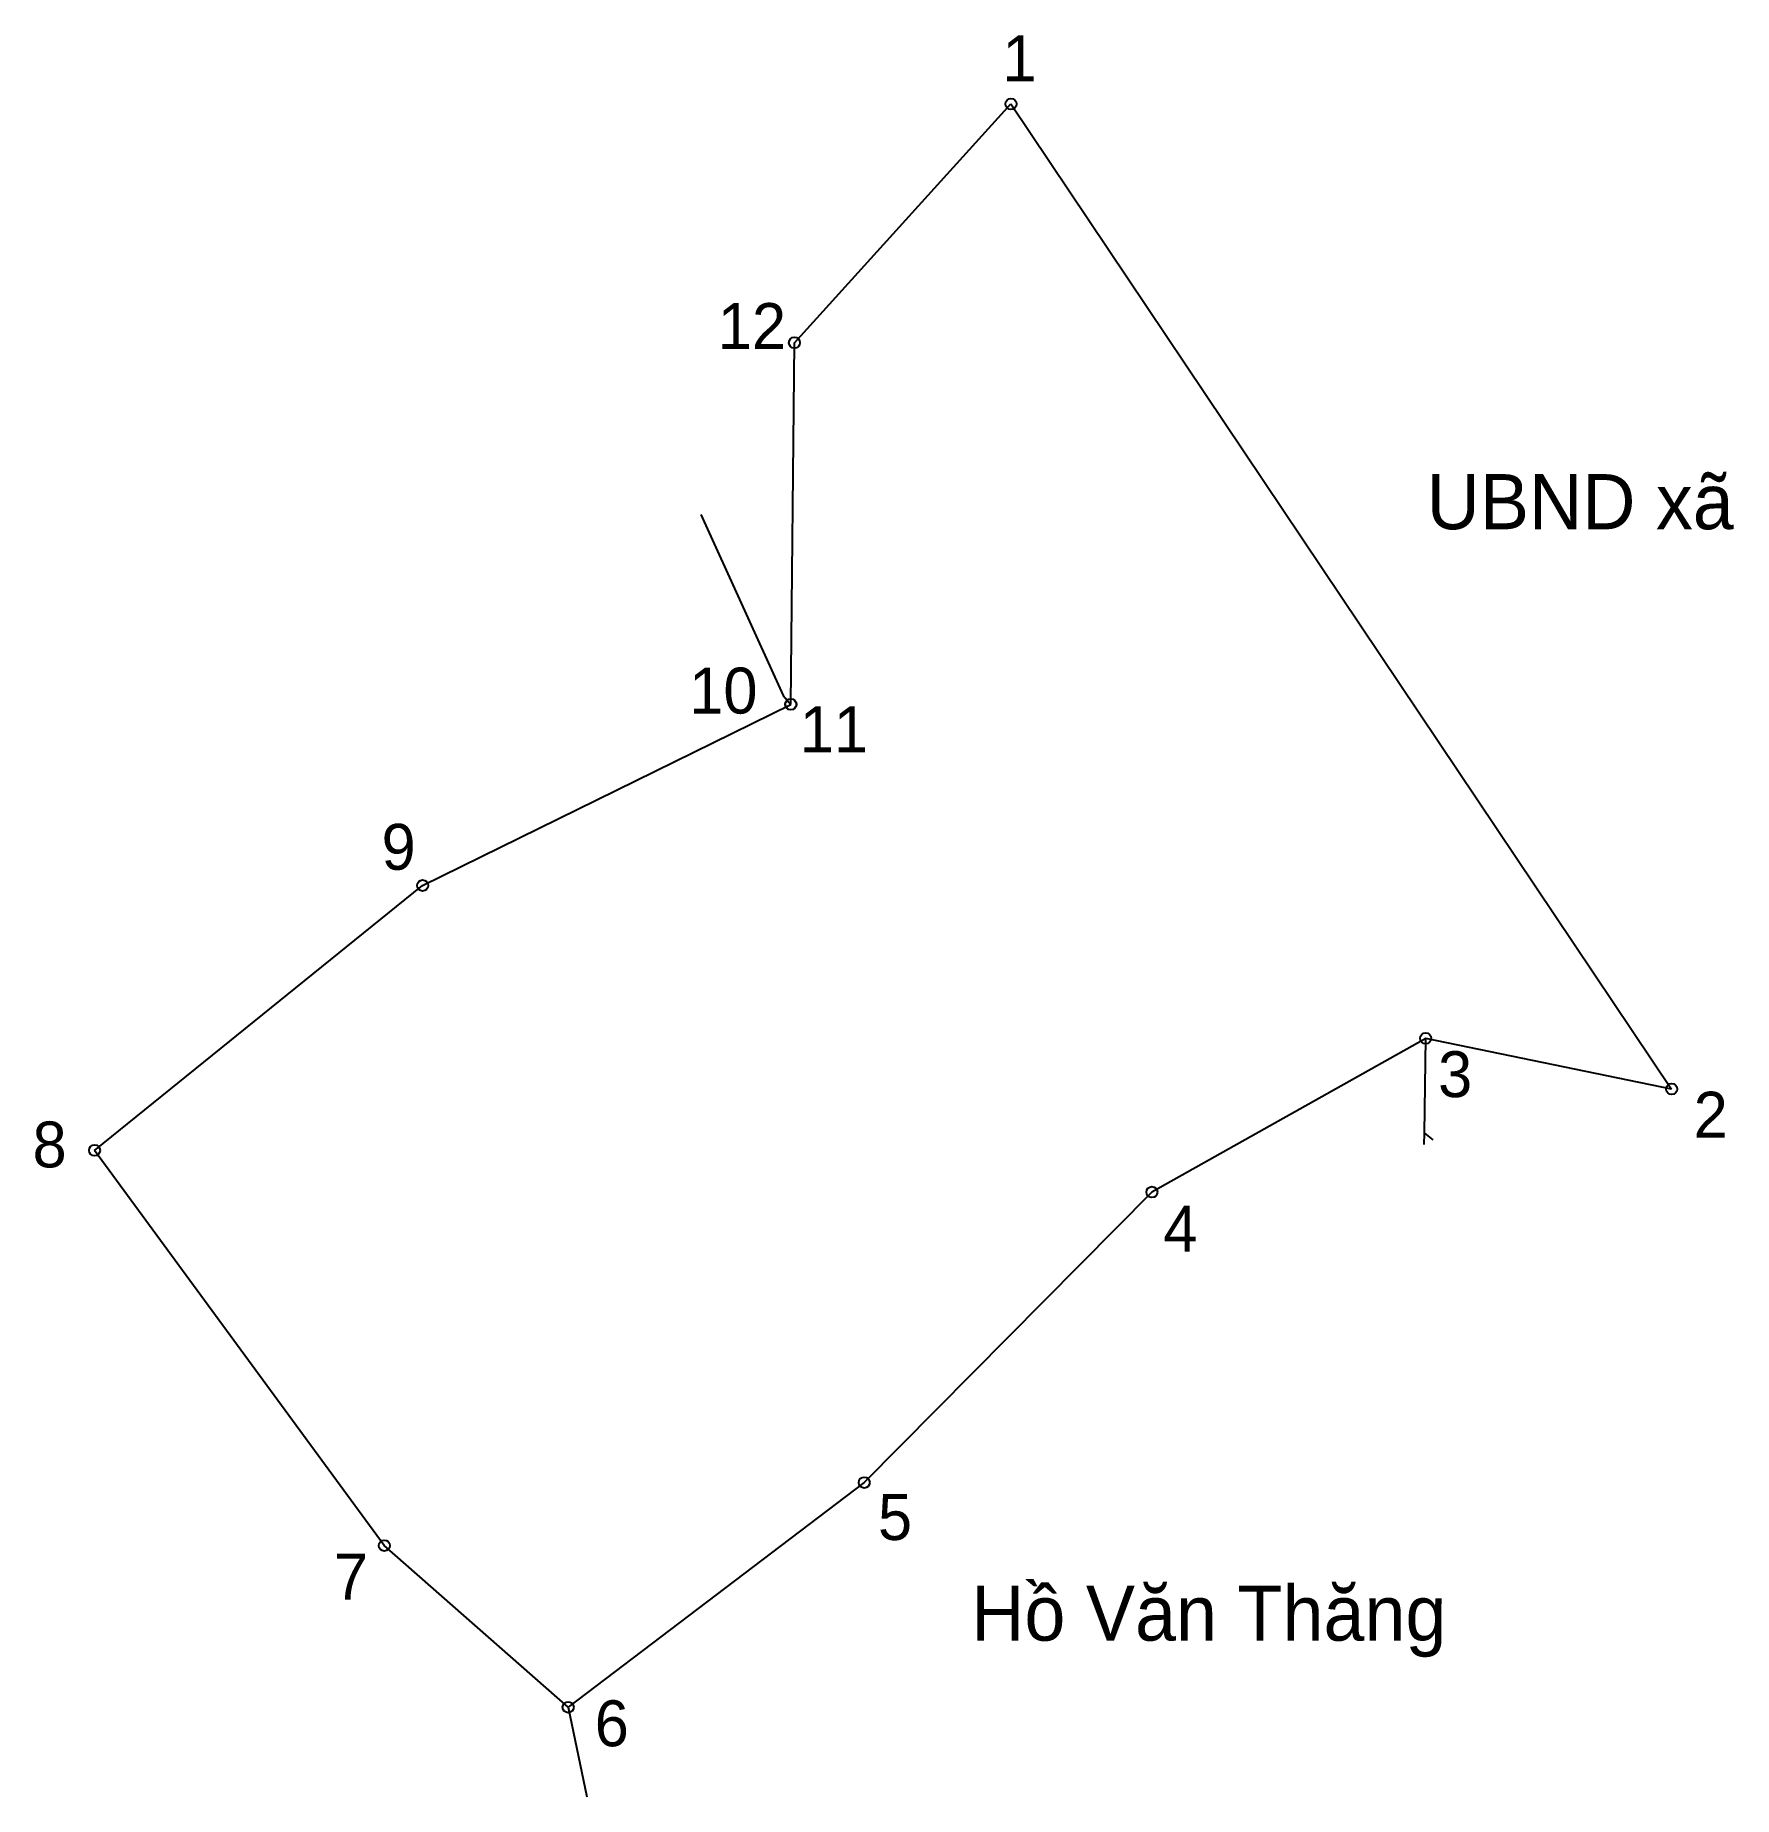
# Model space of a CAD drawing. Extents: x 546789 to 546921, y 1824152 to 1824289.
import ezdxf

# ---------------------------------------------------------------- set-up
doc = ezdxf.new("R2010")
doc.units = 0
for name, color, linetype in [('CanhThua', 7, 'Continuous'), ('MocDinhThua', 7, 'Continuous'), ('RauThua', 7, 'Continuous'), ('SoHieuDinhThua', 7, 'Continuous'), ('TenChuLanCan', 7, 'Continuous')]:
    doc.layers.add(name, color=color, linetype=linetype)

msp = doc.modelspace()

# ---------------------------------------------------------------- linework, layer by layer
at = {"layer": 'CanhThua'}
for p, q in [((546848.06, 1824264.91), (546864.86, 1824283.43)), ((546864.86, 1824283.43), (546916.12, 1824207.01)), ((546847.79, 1824236.86), (546848.06, 1824264.91)), ((546819.21, 1824222.8), (546847.77, 1824236.85)), ((546847.77, 1824236.85), (546847.79, 1824236.86)), ((546793.75, 1824202.25), (546819.21, 1824222.8)), ((546897.04, 1824210.94), (546875.79, 1824199.01)), ((546916.12, 1824207.01), (546897.04, 1824210.94)), ((546816.23, 1824171.59), (546793.75, 1824202.25)), ((546875.79, 1824199.01), (546853.47, 1824176.48)), ((546853.47, 1824176.48), (546830.5, 1824159.05)), ((546830.5, 1824159.05), (546816.23, 1824171.59))]:
    msp.add_line(p, q, dxfattribs=at)
at = {"layer": 'MocDinhThua'}
for centre in [(546864.86, 1824283.43), (546848.06, 1824264.91), (546847.77, 1824236.85), (546847.79, 1824236.86), (546819.21, 1824222.8), (546897.04, 1824210.94), (546916.12, 1824207.01), (546793.75, 1824202.25), (546875.79, 1824199.01), (546853.47, 1824176.48), (546816.23, 1824171.59), (546830.5, 1824159.05)]:
    msp.add_circle(centre, 0.428, dxfattribs=at)
at = {"layer": 'RauThua'}
for p, q in [((546840.8, 1824251.59), (546847.19, 1824237.53)), ((546847.19, 1824237.53), (546847.77, 1824236.85)), ((546896.94, 1824203.59), (546897.04, 1824210.94)), ((546896.94, 1824203.59), (546897.04, 1824210.94)), ((546896.93, 1824202.7), (546896.94, 1824203.59)), ((546896.94, 1824203.59), (546897.58, 1824203.07)), ((546830.5, 1824159.05), (546831.96, 1824152.1))]:
    msp.add_line(p, q, dxfattribs=at)

# ---------------------------------------------------------------- texts
at = {"layer": 'SoHieuDinhThua'}
for s, height, p in [('1', 3.56, (546864.2, 1824285.2)), ('12', 3.564, (546842.11, 1824264.42)), ('10', 3.564, (546839.89, 1824236.14)), ('11', 3.564, (546848.47, 1824233.14)), ('9', 3.56, (546816.02, 1824224.02)), ('3', 3.56, (546898, 1824206.38)), ('2', 3.56, (546917.83, 1824203.24)), ('8', 3.56, (546788.94, 1824200.93)), ('4', 3.56, (546876.68, 1824194.39)), ('5', 3.56, (546854.54, 1824172.02)), ('7', 3.56, (546812.33, 1824167.4)), ('6', 3.56, (546832.56, 1824156.02))]:
    msp.add_text(s, height=height, dxfattribs=at).set_placement(p)
at = {"layer": 'TenChuLanCan'}
for s, height, p in [('UBND xã', 4.276, (546897.11, 1824250.44)), ('Hồ Văn Thăng', 4.2765, (546861.77, 1824164.21))]:
    msp.add_text(s, height=height, dxfattribs=at).set_placement(p)

doc.saveas('drawing.dxf')
